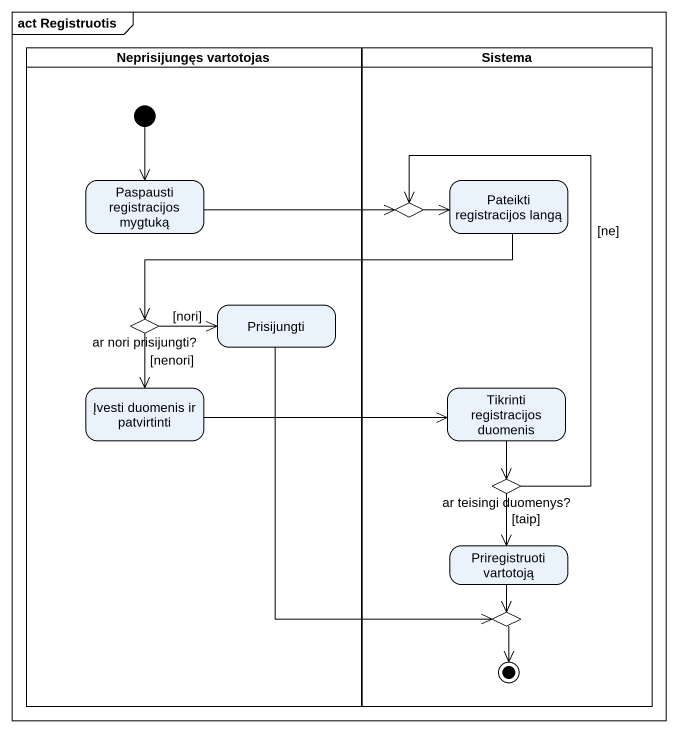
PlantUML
@startuml
mainframe act Registruotis
hide empty description
state "Neprisijungęs vartotojas" as Neprisijungęs_vartotojas <<partition>> {
  state "Paspausti registracijos mygtuką" as Paspausti_registracijos
  state "ar nori prisijungti?" as ar_nori_prisijungti <<choice>>
  state Prisijungti
  state "Įvesti duomenis ir patvirtinti" as Įvesti_duomenis_ir
  [*] --> Paspausti_registracijos
}
state Sistema <<partition>> {
  state "Pateikti registracijos langą" as Pateikti_registracijos_langą
  state choice1 <<choice>>
  state "Tikrinti registracijos duomenis" as Tikrinti_registracijos
  state "ar teisingi duomenys?" as ar_teisingi_duomenys <<choice>>
  state "Priregistruoti vartotoją" as Priregistruoti_vartotoją
  state choice2 <<choice>>
  choice2 --> [*]
}
Paspausti_registracijos -right-> choice1
Pateikti_registracijos_langą -left-> ar_nori_prisijungti
choice1 -right-> Pateikti_registracijos_langą
ar_nori_prisijungti -right-> Prisijungti : [nori]
ar_nori_prisijungti --> Įvesti_duomenis_ir : [nenori]
Prisijungti --> choice2
Įvesti_duomenis_ir -right-> Tikrinti_registracijos
Tikrinti_registracijos --> ar_teisingi_duomenys
ar_teisingi_duomenys -up-> choice1 : [ne]
ar_teisingi_duomenys --> Priregistruoti_vartotoją : [taip]
Priregistruoti_vartotoją --> choice2
@enduml
